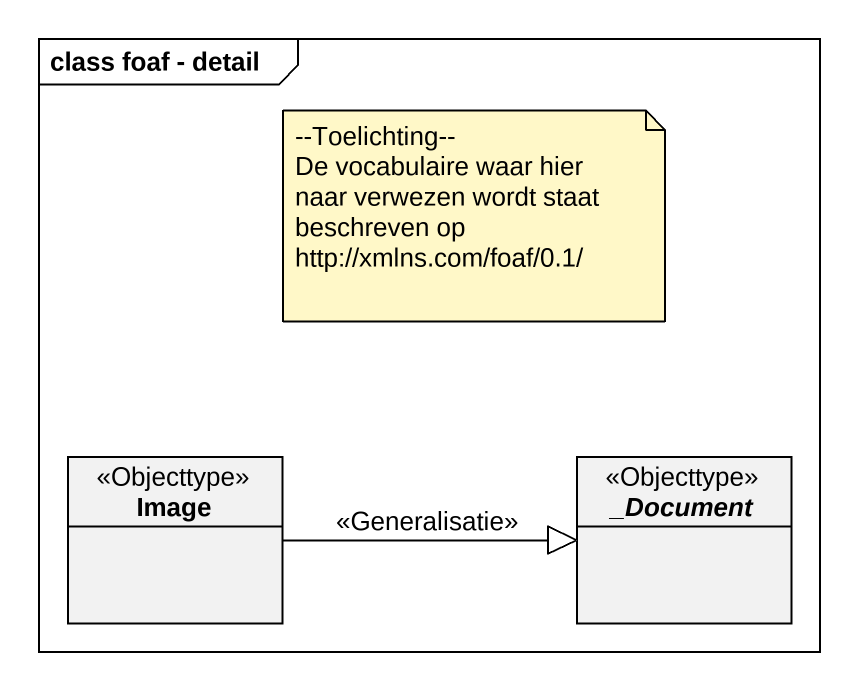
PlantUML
@startuml
mainframe class foaf - detail
hide circle
hide empty members
class Image <<Objecttype>>
abstract class "_Document" as Document <<Objecttype>>
Image -right-|> Document : <<Generalisatie>>
note as N1
  ~--Toelichting~--
  De vocabulaire waar hier naar verwezen wordt staat beschreven op http://xmlns.com/foaf/0.1/
end note
@enduml
